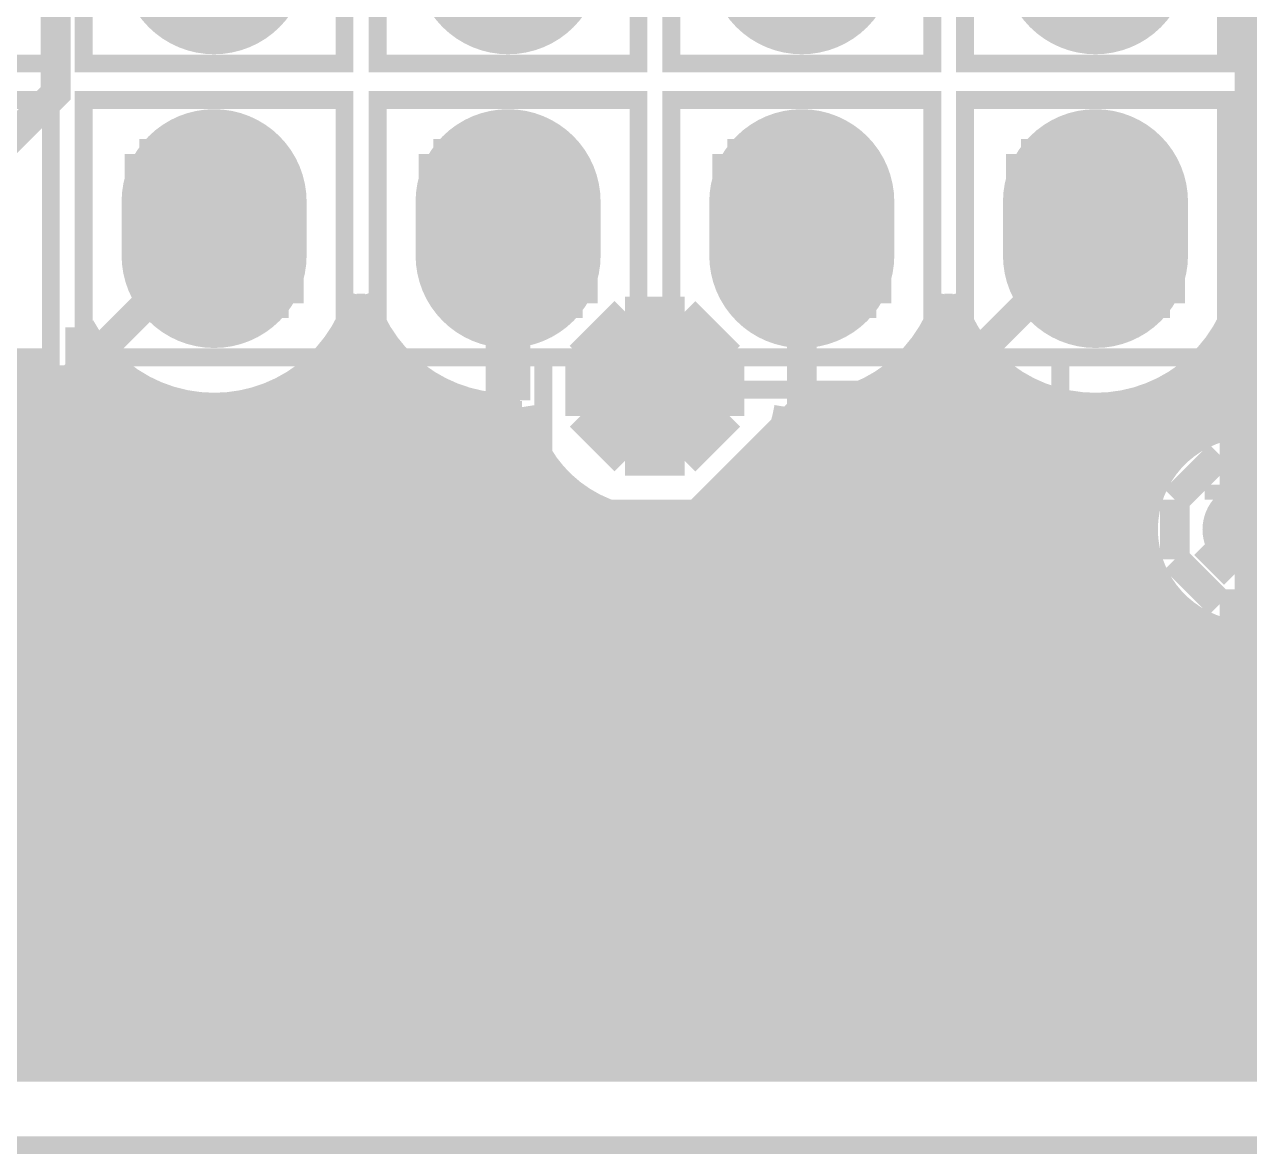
# Model space of a CAD drawing. Extents: x -5 to 157, y -120 to 103.
# Drawn here: x 72.13 to 82.55, y 29.04 to 38.59 of the extents above; entities that cross this region are included whole.
import ezdxf

# ---------------------------------------------------------------- set-up
doc = ezdxf.new("R2010")
doc.units = 0
doc.header["$MEASUREMENT"] = 0
doc.layers.get('0').update_dxf_attribs({"linetype": 'CONTINUOUS'})
for name, color, linetype in [('22-304-2_BOT', 7, 'CONTINUOUS'), ('22-304-2_DRD', 7, 'CONTINUOUS'), ('22-304-2_DRL', 2, 'CONTINUOUS'), ('22-304-2_IN1', 4, 'CONTINUOUS'), ('22-304-2_IN2', 3, 'CONTINUOUS'), ('22-304-2_SMB', 5, 'CONTINUOUS'), ('22-304-2_SMT', 10, 'CONTINUOUS'), ('22-304-2_SST', 11, 'CONTINUOUS'), ('22-304-2_TOP', 13, 'CONTINUOUS'), ('THRUHOLE_NPT', 15, 'CONTINUOUS'), ('THRUHOLE_TAP', 7, 'CONTINUOUS')]:
    doc.layers.add(name, color=color, linetype=linetype)

# ---------------------------------------------------------------- blocks, each defined once
blk = doc.blocks.new('OBLONG_8')
at = {"const_width": 1.5748}
blk.add_lwpolyline([(0, 0.2286), (0, -0.2286)], dxfattribs=at)
at = {"const_width": 0.7874}
for points in [[(-0.3937, 0.2286, 1), (0.3937, 0.2286, 1)], [(-0.3937, -0.2286, 1), (0.3937, -0.2286, 1)]]:
    blk.add_lwpolyline(points, format="xyb", close=True, dxfattribs=at)
blk = doc.blocks.new('ROUND_9')
at = {"const_width": 0.65024}
blk.add_lwpolyline([(-0.32512, 0, 1), (0.32512, 0, 1)], format="xyb", close=True, dxfattribs=at)
blk = doc.blocks.new('ROUND_39')
at = {"const_width": 0.40005}
blk.add_lwpolyline([(-0.200024, 0, 1), (0.200024, 0, 1)], format="xyb", close=True, dxfattribs=at)
blk = doc.blocks.new('ROUND_14')
at = {"const_width": 0.59944}
blk.add_lwpolyline([(-0.29972, 0, 1), (0.29972, 0, 1)], format="xyb", close=True, dxfattribs=at)
blk = doc.blocks.new('ROUND_87')
at = {"const_width": 0.10033}
blk.add_lwpolyline([(-0.050164, 0, 1), (0.050164, 0, 1)], format="xyb", close=True, dxfattribs=at)
blk = doc.blocks.new('ROUND_38')
at = {"const_width": 0.40005}
blk.add_lwpolyline([(-0.200024, 0, 1), (0.200024, 0, 1)], format="xyb", close=True, dxfattribs=at)
blk = doc.blocks.new('ROUND_80')
at = {"const_width": 0.10033}
blk.add_lwpolyline([(-0.050164, 0, 1), (0.050164, 0, 1)], format="xyb", close=True, dxfattribs=at)

msp = doc.modelspace()

# ---------------------------------------------------------------- linework, layer by layer
at = {"layer": '22-304-2_BOT'}
for points, const_width in [([(76.24064, 35.38982), (76.24064, 36.85032)], 0.381), ([(75.0062, 36.22548), (75.0062, 33.147)], 0.254), ([(80.0354, 36.1442), (80.0354, 33.147)], 0.254), ([(82.55, 36.10864), (82.55, 35.19678)], 0.254), ([(72.59828, 36.00958), (72.59828, 35.49142)], 0.254), ([(75.07986, 36.0426), (74.89952, 36.0426)], 0.254), ([(80.08112, 36.0426), (79.89824, 36.0426)], 0.254), ([(82.58048, 36.0426), (82.40014, 36.0426)], 0.254), ([(74.7776, 35.84448), (74.7776, 33.147)], 0.254), ([(79.8068, 35.88512), (79.8068, 33.147)], 0.254), ([(82.3214, 35.90798), (82.3214, 35.16884)], 0.254), ([(72.72528, 35.814), (72.59828, 35.814)], 0.254), ([(72.7202, 35.82162), (72.7202, 33.147)], 0.254), ([(75.22718, 35.814), (74.7522, 35.814)], 0.254), ([(75.2348, 35.80384), (75.2348, 33.147)], 0.254), ([(80.2259, 35.814), (79.75346, 35.814)], 0.254), ([(80.264, 35.76828), (80.264, 33.147)], 0.254), ([(82.72526, 35.814), (82.25282, 35.814)], 0.254), ([(79.5782, 35.63366), (79.5782, 33.147)], 0.254), ([(82.0928, 35.64636), (82.0928, 35.07486)], 0.254), ([(72.9615, 35.5854), (72.59828, 35.5854)], 0.254), ([(72.9488, 35.59556), (72.9488, 33.147)], 0.254), ([(75.46086, 35.5854), (74.51852, 35.5854)], 0.254), ([(74.549, 35.60826), (74.549, 33.147)], 0.254), ([(75.4634, 35.58286), (75.4634, 33.147)], 0.254), ([(80.46212, 35.5854), (79.51724, 35.5854)], 0.254), ([(80.4926, 35.56254), (80.4926, 33.147)], 0.254), ([(82.96148, 35.5854), (82.01914, 35.5854)], 0.254), ([(72.59828, 35.49142), (69.88048, 35.49142)], 0.254), ([(72.0344, 35.49142), (72.0344, 33.147)], 0.254), ([(72.263, 35.49142), (72.263, 33.147)], 0.254), ([(72.4916, 35.49142), (72.4916, 33.147)], 0.254), ([(73.1774, 35.45332), (73.1774, 33.147)], 0.254), ([(74.3204, 35.46348), (74.3204, 33.147)], 0.254), ([(75.692, 35.4457), (75.692, 33.147)], 0.254), ([(79.3496, 35.47872), (79.3496, 33.147)], 0.254), ([(80.7212, 35.433), (80.7212, 33.147)], 0.254), ([(81.8642, 35.48634), (81.8642, 34.88436)], 0.254), ([(73.4568, 35.3568), (61.10224, 35.3568)], 0.254), ([(73.406, 35.3695), (73.406, 33.147)], 0.254), ([(73.6346, 35.32886), (73.6346, 33.147)], 0.254), ([(73.8632, 35.3314), (73.8632, 33.147)], 0.254), ([(75.95616, 35.3568), (74.02322, 35.3568)], 0.254), ([(74.0918, 35.37458), (74.0918, 33.147)], 0.254), ([(75.9206, 35.36442), (75.9206, 33.147)], 0.254), ([(76.1492, 35.32886), (76.1492, 33.147)], 0.254), ([(76.24064, 35.32632), (76.34465, 35.3305)], 0.254), ([(78.63332, 35.32886), (78.74, 35.32447)], 0.254), ([(78.6638, 35.32632), (78.6638, 33.147)], 0.254), ([(78.8924, 35.33394), (78.8924, 33.147)], 0.254), ([(80.95742, 35.3568), (79.02194, 35.3568)], 0.254), ([(79.121, 35.3822), (79.121, 33.147)], 0.254), ([(80.9498, 35.3568), (80.9498, 33.147)], 0.254), ([(81.1784, 35.32632), (81.1784, 33.147)], 0.254), ([(81.407, 35.33648), (81.407, 33.147)], 0.254), ([(82.75574, 35.3568), (81.52384, 35.3568)], 0.254), ([(81.6356, 35.38728), (81.6356, 33.147)], 0.254), ([(82.60842, 35.24758), (82.56016, 35.19678)], 0.254), ([(76.39558, 35.1282), (60.87364, 35.1282)], 0.254), ([(76.3778, 35.18662), (76.3778, 33.147)], 0.254), ([(82.20202, 35.1282), (78.58252, 35.1282)], 0.254), ([(76.5048, 34.8996), (60.6298, 34.8996)], 0.254), ([(78.4352, 34.84118), (78.4352, 33.147)], 0.254), ([(81.8769, 34.8996), (78.4733, 34.8996)], 0.254), ([(82.55, 34.29), (83.058, 34.798), (101.981, 34.798), (104.394, 32.385), (122.682, 32.385), (123.317, 31.75), (125.349, 31.75), (125.73, 32.131), (132.588, 32.131), (133.7056, 33.2486), (133.985, 33.2486)], 0.254), ([(76.6064, 34.76244), (76.6064, 33.147)], 0.254), ([(76.69276, 34.671), (39.22522, 34.671)], 0.254), ([(78.2066, 34.60242), (78.2066, 33.147)], 0.254), ([(81.72704, 34.671), (78.28534, 34.671)], 0.254), ([(76.835, 34.55416), (76.835, 33.147)], 0.254), ([(77.04328, 34.4424), (39.17696, 34.4424)], 0.254), ([(77.0636, 34.43224), (77.0636, 33.147)], 0.254), ([(77.7494, 34.38144), (77.7494, 33.147)], 0.254), ([(81.65592, 34.4424), (77.93482, 34.4424)], 0.254), ([(77.978, 34.46018), (77.978, 33.147)], 0.254), ([(77.2922, 34.36874), (77.2922, 33.147)], 0.254), ([(77.5208, 34.3535), (77.5208, 33.147)], 0.254), ([(81.64576, 34.2138), (39.09314, 34.2138)], 0.254), ([(81.69402, 33.9852), (40.8178, 33.9852)], 0.254), ([(81.81594, 33.7566), (41.14292, 33.7566)], 0.254), ([(81.8642, 33.69564), (81.8642, 33.147)], 0.254), ([(82.05724, 33.528), (41.35882, 33.528)], 0.254), ([(82.0928, 33.50514), (82.0928, 33.147)], 0.254), ([(82.3214, 33.41116), (82.3214, 33.147)], 0.254), ([(82.55, 33.38322), (82.55, 33.147)], 0.254), ([(88.00338, 33.2994), (41.51376, 33.2994)], 0.254), ([(86.106, 33.147), (43.688, 33.147)], 0.254), ([(34.96564, 32.42564), (34.96564, 31.45536), (36.83, 29.591), (41.275, 29.591), (43.688, 32.004), (86.106, 32.004), (91.567, 26.543), (91.567, 5.1689), (91.6559, 5.1689), (94.869, 5.1689), (100.33, 5.1689)], 1.27), ([(85.63102, 30.861), (44.16044, 30.861)], 0.254), ([(72.0344, 30.861), (72.0344, 29.718)], 0.254), ([(72.263, 30.861), (72.263, 29.718)], 0.254), ([(72.4916, 30.861), (72.4916, 29.718)], 0.254), ([(72.7202, 30.861), (72.7202, 29.718)], 0.254), ([(72.9488, 30.861), (72.9488, 29.718)], 0.254), ([(73.1774, 30.861), (73.1774, 29.718)], 0.254), ([(73.406, 30.861), (73.406, 29.718)], 0.254), ([(73.6346, 30.861), (73.6346, 29.718)], 0.254), ([(73.8632, 30.861), (73.8632, 29.718)], 0.254), ([(74.0918, 30.861), (74.0918, 29.718)], 0.254), ([(74.3204, 30.861), (74.3204, 29.718)], 0.254), ([(74.549, 30.861), (74.549, 29.718)], 0.254), ([(74.7776, 30.861), (74.7776, 29.718)], 0.254), ([(75.0062, 30.861), (75.0062, 29.718)], 0.254), ([(75.2348, 30.861), (75.2348, 29.718)], 0.254), ([(75.4634, 30.861), (75.4634, 29.718)], 0.254), ([(75.692, 30.861), (75.692, 29.718)], 0.254), ([(75.9206, 30.861), (75.9206, 29.718)], 0.254), ([(76.1492, 30.861), (76.1492, 29.718)], 0.254), ([(76.3778, 30.861), (76.3778, 29.718)], 0.254), ([(76.6064, 30.861), (76.6064, 29.718)], 0.254), ([(76.835, 30.861), (76.835, 29.718)], 0.254), ([(77.0636, 30.861), (77.0636, 29.718)], 0.254), ([(77.2922, 30.861), (77.2922, 29.718)], 0.254), ([(77.5208, 30.861), (77.5208, 29.718)], 0.254), ([(77.7494, 30.861), (77.7494, 29.718)], 0.254), ([(77.978, 30.861), (77.978, 29.718)], 0.254), ([(78.2066, 30.861), (78.2066, 29.718)], 0.254), ([(78.4352, 30.861), (78.4352, 29.718)], 0.254), ([(78.6638, 30.861), (78.6638, 29.718)], 0.254), ([(78.8924, 30.861), (78.8924, 29.718)], 0.254), ([(79.121, 30.861), (79.121, 29.718)], 0.254), ([(79.3496, 30.861), (79.3496, 29.718)], 0.254), ([(79.5782, 30.861), (79.5782, 29.718)], 0.254), ([(79.8068, 30.861), (79.8068, 29.718)], 0.254), ([(80.0354, 30.861), (80.0354, 29.718)], 0.254), ([(80.264, 30.861), (80.264, 29.718)], 0.254), ([(80.4926, 30.861), (80.4926, 29.718)], 0.254), ([(80.7212, 30.861), (80.7212, 29.718)], 0.254), ([(80.9498, 30.861), (80.9498, 29.718)], 0.254), ([(81.1784, 30.861), (81.1784, 29.718)], 0.254), ([(81.407, 30.861), (81.407, 29.718)], 0.254), ([(81.6356, 30.861), (81.6356, 29.718)], 0.254), ([(81.8642, 30.861), (81.8642, 29.718)], 0.254), ([(82.0928, 30.861), (82.0928, 29.718)], 0.254), ([(82.3214, 30.861), (82.3214, 29.718)], 0.254), ([(82.55, 30.861), (82.55, 29.718)], 0.254), ([(85.70722, 30.7848), (44.08424, 30.7848)], 0.254), ([(85.93582, 30.5562), (43.85564, 30.5562)], 0.254), ([(86.16442, 30.3276), (44.4754, 30.3276)], 0.254), ([(86.39302, 30.099), (44.8437, 30.099)], 0.254), ([(86.62162, 29.8704), (45.00626, 29.8704)], 0.254), ([(86.77402, 29.718), (47.244, 29.718)], 0.254)]:
    msp.add_lwpolyline(points, dxfattribs=dict(at, const_width=const_width))
at = {"layer": '22-304-2_BOT', "const_width": 0.254}
for points in [[(73.73874, 35.32632, 0.3383097), (74.98842, 36.28136)], [(74.98842, 36.28136, 0.3384525), (76.24064, 35.32378)], [(78.74, 35.32632, 0.3383097), (79.98968, 36.28136)], [(79.98968, 36.28136, 0.3383093), (81.23936, 35.32632)], [(81.23936, 35.32632, 0.3377822), (82.48904, 36.27882)], [(82.48904, 36.27882, 0.2272263), (83.22304, 35.43287)], [(72.59828, 36.00958, 0.2762693), (73.73874, 35.32632)], [(83.058, 35.433, 0.1989129), (82.60899, 35.24701)], [(83.058, 35.433, 0.1989129), (82.60899, 35.24701)], [(76.34478, 35.32886, 0.369185), (77.49032, 34.34842)], [(77.49032, 34.3535, 0.3690875), (78.63332, 35.32886)], [(82.55, 35.19678, 0.4142136), (81.64322, 34.29)], [(81.64322, 34.29, 0.4142136), (82.55, 33.38322)], [(82.55, 33.38322, 0.373689), (83.44916, 34.163)]]:
    msp.add_lwpolyline(points, format="xyb", dxfattribs=at)
at = {"layer": '22-304-2_DRD', "const_width": 0.254}
for points in [[(44.99864, -115.99926), (44.99864, 25.99944), (48.00092, 28.99918), (86.79942, 28.99918), (89.79916, 25.99944), (89.79916, -31.0007), (92.7989, -34.00044), (136.79932, -34.00044), (139.79906, -31.0007), (139.79906, 58.0009), (136.79932, 61.00064), (115.30076, 61.00064), (107.29976, 68.9991), (107.29976, 94.99854), (99.29876, 102.99954), (35.49904, 102.99954), (27.50058, 94.99854), (27.50058, 68.9991), (19.49958, 61.00064), (-1.99898, 61.00064), (-4.99872, 58.0009), (-4.99872, -2.99974), (18.00098, -25.99944), (18.00098, -115.99926)], [(73.10374, 37.48532), (73.10374, 36.85032)], [(73.73874, 37.48532), (73.10374, 37.48532)], [(73.73874, 36.21532), (73.73874, 37.48532)], [(75.60564, 37.48532), (75.60564, 36.85032)], [(76.24064, 37.48532), (75.60564, 37.48532)], [(76.24064, 36.21532), (76.24064, 37.48532)], [(78.105, 37.48532), (78.105, 36.85032)], [(78.74, 37.48532), (78.105, 37.48532)], [(78.74, 36.21532), (78.74, 37.48532)], [(80.60436, 37.48532), (80.60436, 36.85032)], [(81.23936, 37.48532), (80.60436, 37.48532)], [(81.23936, 36.21532), (81.23936, 37.48532)], [(73.10374, 36.85032), (74.37374, 36.85032)], [(74.37374, 36.85032), (74.37374, 36.21532)], [(75.60564, 36.85032), (76.87564, 36.85032)], [(76.87564, 36.85032), (76.87564, 36.21532)], [(78.105, 36.85032), (79.375, 36.85032)], [(79.375, 36.85032), (79.375, 36.21532)], [(80.60436, 36.85032), (81.87436, 36.85032)], [(81.87436, 36.85032), (81.87436, 36.21532)], [(74.37374, 36.21532), (73.73874, 36.21532)], [(76.87564, 36.21532), (76.24064, 36.21532)], [(79.375, 36.21532), (78.74, 36.21532)], [(81.87436, 36.21532), (81.23936, 36.21532)], [(77.23632, 36.1442), (76.85532, 35.7632)], [(77.74432, 36.1442), (77.23632, 36.1442)], [(78.12532, 35.7632), (77.74432, 36.1442)], [(76.85532, 35.7632), (76.85532, 35.2552)], [(78.12532, 35.2552), (78.12532, 35.7632)], [(76.85532, 35.2552), (77.23632, 34.8742)], [(77.74432, 34.8742), (78.12532, 35.2552)], [(82.296, 34.925), (81.915, 34.544)], [(82.804, 34.925), (82.296, 34.925)], [(77.23632, 34.8742), (77.74432, 34.8742)], [(82.296, 34.671), (82.296, 34.544)], [(82.423, 34.671), (82.296, 34.671)], [(82.423, 34.544), (82.423, 34.671)], [(81.915, 34.544), (81.915, 34.036)], [(82.296, 34.544), (82.423, 34.544)], [(82.423, 33.909), (82.169, 34.163)], [(81.915, 34.036), (82.296, 33.655)], [(82.677, 33.909), (82.423, 33.909)], [(82.296, 33.655), (82.804, 33.655)]]:
    msp.add_lwpolyline(points, dxfattribs=at)
at = {"layer": '22-304-2_DRL', "const_width": 0.254}
msp.add_lwpolyline([(44.99864, -115.99926), (44.99864, 25.99944), (48.00092, 28.99918), (86.79942, 28.99918), (89.79916, 25.99944), (89.79916, -31.0007), (92.7989, -34.00044), (136.79932, -34.00044), (139.79906, -31.0007), (139.79906, 58.0009), (136.79932, 61.00064), (115.30076, 61.00064), (107.29976, 68.9991), (107.29976, 94.99854), (99.29876, 102.99954), (35.49904, 102.99954), (27.50058, 94.99854), (27.50058, 68.9991), (19.49958, 61.00064), (-1.99898, 61.00064), (-4.99872, 58.0009), (-4.99872, -2.99974), (18.00098, -25.99944), (18.00098, -115.99926)], dxfattribs=at)
at = {"layer": '22-304-2_IN1', "const_width": 0.254}
for points in [[(73.73874, 35.32632, 0.3383097), (74.98842, 36.28136)], [(74.98842, 36.28136, 0.3384525), (76.24064, 35.32378)], [(78.74, 35.32632, 0.3383097), (79.98968, 36.28136)], [(79.98968, 36.28136, 0.3383093), (81.23936, 35.32632)], [(81.23936, 35.32632, 0.3377822), (82.48904, 36.27882)], [(82.48904, 36.27882, 0.3377824), (83.73872, 35.32632)], [(72.59828, 36.00958, 0.2762693), (73.73874, 35.32632)], [(76.34478, 35.32886, 0.369185), (77.49032, 34.34842)], [(77.49032, 34.3535, 0.3690875), (78.63332, 35.32886)], [(82.55, 35.19678, 0.4142136), (81.64322, 34.29)], [(83.45678, 34.29, 0.4142136), (82.55, 35.19678)], [(81.64322, 34.29, 0.1496562), (81.79865, 33.78233)]]:
    msp.add_lwpolyline(points, format="xyb", dxfattribs=at)
at = {"layer": '22-304-2_IN1'}
for points, const_width in [([(75.02398, 36.1696), (74.95286, 36.1696)], 0.254), ([(80.02524, 36.1696), (79.95412, 36.1696)], 0.254), ([(82.4484, 36.15436), (82.4484, 35.1917)], 0.254), ([(82.5246, 36.1696), (82.45348, 36.1696)], 0.254), ([(74.9046, 36.0553), (74.9046, 33.782)], 0.254), ([(79.9338, 36.1188), (79.9338, 33.782)], 0.254), ([(72.59828, 36.00958), (72.59828, 35.49142)], 0.254), ([(72.6186, 35.97148), (72.6186, 33.782)], 0.254), ([(75.1332, 35.94608), (75.1332, 33.782)], 0.254), ([(72.63638, 35.941), (72.59828, 35.941)], 0.254), ([(75.13574, 35.941), (74.8411, 35.941)], 0.254), ([(80.137, 35.941), (79.84236, 35.941)], 0.254), ([(80.1624, 35.9029), (80.1624, 33.782)], 0.254), ([(82.63636, 35.941), (82.34172, 35.941)], 0.254), ([(79.7052, 35.75558), (79.7052, 33.782)], 0.254), ([(82.2198, 35.77336), (82.2198, 35.13582)], 0.254), ([(72.81672, 35.7124), (72.59828, 35.7124)], 0.254), ([(72.8472, 35.68192), (72.8472, 33.782)], 0.254), ([(75.31608, 35.7124), (74.6633, 35.7124)], 0.254), ([(74.676, 35.7251), (74.676, 33.782)], 0.254), ([(75.3618, 35.66922), (75.3618, 33.782)], 0.254), ([(80.31734, 35.7124), (79.66202, 35.7124)], 0.254), ([(80.391, 35.64128), (80.391, 33.782)], 0.254), ([(82.8167, 35.7124), (82.16392, 35.7124)], 0.254), ([(74.4474, 35.5346), (74.4474, 33.782)], 0.254), ([(79.4766, 35.55492), (79.4766, 33.782)], 0.254), ([(81.9912, 35.56508), (81.9912, 35.00374)], 0.254), ([(73.11898, 35.4838), (39.15156, 35.4838)], 0.254), ([(72.59828, 35.49142), (69.88048, 35.49142)], 0.254), ([(72.1614, 35.49142), (72.1614, 33.782)], 0.254), ([(72.39, 35.49142), (72.39, 33.782)], 0.254), ([(73.0758, 35.5092), (73.0758, 33.782)], 0.254), ([(75.61834, 35.4838), (74.3585, 35.4838)], 0.254), ([(75.5904, 35.49904), (75.5904, 33.782)], 0.254), ([(79.248, 35.42792), (79.248, 33.782)], 0.254), ([(80.6196, 35.4838), (79.35976, 35.4838)], 0.254), ([(80.6196, 35.4838), (80.6196, 33.782)], 0.254), ([(81.7626, 35.43554), (81.7626, 34.74212)], 0.254), ([(83.11896, 35.4838), (81.85912, 35.4838)], 0.254), ([(73.3044, 35.39998), (73.3044, 33.782)], 0.254), ([(73.533, 35.34156), (73.533, 33.782)], 0.254), ([(73.7616, 35.32632), (73.7616, 33.782)], 0.254), ([(73.9902, 35.34918), (73.9902, 33.782)], 0.254), ([(74.2188, 35.41776), (74.2188, 33.782)], 0.254), ([(75.819, 35.3949), (75.819, 33.782)], 0.254), ([(76.0476, 35.33902), (76.0476, 33.782)], 0.254), ([(76.24064, 35.32632), (76.34465, 35.3305)], 0.254), ([(76.2762, 35.32632), (76.2762, 33.782)], 0.254), ([(78.63332, 35.32886), (78.74, 35.32447)], 0.254), ([(78.7908, 35.32632), (78.7908, 33.782)], 0.254), ([(79.0194, 35.3568), (79.0194, 33.782)], 0.254), ([(80.8482, 35.38474), (80.8482, 33.782)], 0.254), ([(81.0768, 35.33648), (81.0768, 33.782)], 0.254), ([(81.3054, 35.32632), (81.3054, 33.782)], 0.254), ([(81.534, 35.35934), (81.534, 33.782)], 0.254), ([(76.36002, 35.2552), (39.21252, 35.2552)], 0.254), ([(104.68102, 35.2552), (78.61808, 35.2552)], 0.254), ([(76.43622, 35.0266), (39.24046, 35.0266)], 0.254), ([(82.01914, 35.0266), (78.54188, 35.0266)], 0.254), ([(78.5622, 35.07486), (78.5622, 33.782)], 0.254), ([(76.5048, 34.90214), (76.5048, 33.782)], 0.254), ([(76.57592, 34.798), (39.23792, 34.798)], 0.254), ([(81.79816, 34.798), (78.40218, 34.798)], 0.254), ([(78.3336, 34.71672), (78.3336, 33.782)], 0.254), ([(76.7334, 34.6329), (76.7334, 33.782)], 0.254), ([(76.81468, 34.5694), (39.20744, 34.5694)], 0.254), ([(78.105, 34.52876), (78.105, 33.782)], 0.254), ([(81.6864, 34.5694), (78.16342, 34.5694)], 0.254), ([(76.962, 34.4805), (76.962, 33.782)], 0.254), ([(77.1906, 34.3916), (77.1906, 33.782)], 0.254), ([(77.8764, 34.41954), (77.8764, 33.782)], 0.254), ([(81.64322, 34.3408), (39.14394, 34.3408)], 0.254), ([(77.4192, 34.3535), (77.4192, 33.782)], 0.254), ([(77.6478, 34.36366), (77.6478, 33.782)], 0.254), ([(81.65846, 34.1122), (40.5257, 34.1122)], 0.254), ([(81.7372, 33.8836), (40.98036, 33.8836)], 0.254), ([(81.79816, 33.782), (44.323, 33.782)], 0.254), ([(81.7626, 33.83788), (81.7626, 33.782)], 0.254), ([(132.08, 21.082), (132.08, 24.511), (131.445, 25.146), (125.603, 25.146), (117.983, 32.766), (94.996, 32.766), (94.869, 32.893), (89.789, 32.893), (89.281, 32.385), (45.466, 32.385), (39.751, 26.67), (39.751, 10.795), (40.513, 10.033)], 0.635), ([(26.035, 10.668), (36.322, 10.668), (38.1, 8.89), (42.291, 8.89), (43.815, 10.414), (43.815, 26.797), (48.133, 31.115), (87.122, 31.115), (90.932, 27.305), (90.932, 15.367), (92.837, 13.462), (95.885, 13.462), (95.885, 13.335)], 0.635)]:
    msp.add_lwpolyline(points, dxfattribs=dict(at, const_width=const_width))
at = {"layer": '22-304-2_IN2', "const_width": 0.254}
for points in [[(73.73874, 35.20694, 0.2775812), (74.98842, 35.95878)], [(74.98842, 35.95878, 0.2778073), (76.24064, 35.2044)], [(78.74, 35.20694, 0.2775812), (79.98968, 35.95878)], [(79.98968, 35.95878, 0.2775811), (81.23936, 35.20694)], [(81.23936, 35.20694, 0.2775812), (82.48904, 35.95878)], [(82.48904, 35.95878, 0.2775811), (83.73872, 35.20694)], [(72.71512, 35.64382, 0.2048548), (73.73874, 35.20606)], [(82.55, 35.31616, 0.4142136), (81.52384, 34.29)], [(83.57616, 34.29, 0.4142136), (82.55, 35.31616)], [(76.24064, 35.20694, 0.3462957), (77.49032, 34.22396)], [(77.49032, 34.23412, 0.3463016), (78.74, 35.20694)], [(81.52384, 34.29, 0.4142136), (82.55, 33.26384)], [(82.55, 33.26384, 0.4142136), (83.57616, 34.29)]]:
    msp.add_lwpolyline(points, format="xyb", dxfattribs=at)
for points in [[(75.0062, 35.9283), (75.0062, 29.718)], [(80.0354, 35.88004), (80.0354, 29.718)], [(82.55, 35.85718), (82.55, 35.31616)], [(75.07732, 35.814), (74.89952, 35.814)], [(80.07858, 35.814), (79.90078, 35.814)], [(82.57794, 35.814), (82.40014, 35.814)], [(72.71512, 35.64382), (72.71512, 35.37204)], [(72.7202, 35.64128), (72.7202, 29.718)], [(74.7776, 35.6616), (74.7776, 29.718)], [(79.8068, 35.69208), (79.8068, 29.718)], [(82.3214, 35.70986), (82.3214, 35.29076)], [(72.77608, 35.5854), (72.71512, 35.5854)], [(75.27544, 35.5854), (74.7014, 35.5854)], [(75.2348, 35.62604), (75.2348, 29.718)], [(80.2767, 35.5854), (79.70266, 35.5854)], [(80.264, 35.5981), (80.264, 29.718)], [(82.77606, 35.5854), (82.20202, 35.5854)], [(72.9488, 35.44824), (72.9488, 29.718)], [(74.549, 35.46094), (74.549, 29.718)], [(75.4634, 35.43808), (75.4634, 29.718)], [(79.5782, 35.48126), (79.5782, 29.718)], [(82.0928, 35.49142), (82.0928, 35.20948)], [(73.10628, 35.3568), (39.31158, 35.3568)], [(72.71512, 35.37204), (69.76364, 35.37204)], [(72.0344, 35.37204), (72.0344, 29.718)], [(72.263, 35.37204), (72.263, 29.718)], [(72.4916, 35.37204), (72.4916, 29.718)], [(73.1774, 35.32378), (73.1774, 29.718)], [(74.3204, 35.3314), (74.3204, 29.718)], [(75.60564, 35.3568), (74.37374, 35.3568)], [(79.3496, 35.3441), (79.3496, 29.718)], [(80.6069, 35.3568), (79.37246, 35.3568)], [(80.4926, 35.4203), (80.4926, 29.718)], [(81.8642, 35.35172), (81.8642, 35.052)], [(83.10626, 35.3568), (81.87436, 35.3568)], [(73.406, 35.24758), (73.406, 29.718)], [(74.0918, 35.25012), (74.0918, 29.718)], [(75.692, 35.31616), (75.692, 29.718)], [(75.9206, 35.2425), (75.9206, 29.718)], [(78.8924, 35.21456), (78.8924, 29.718)], [(79.121, 35.25774), (79.121, 29.718)], [(80.7212, 35.306), (80.7212, 29.718)], [(80.9498, 35.23742), (80.9498, 29.718)], [(81.407, 35.2171), (81.407, 29.718)], [(81.6356, 35.26282), (81.6356, 34.75482)], [(76.27112, 35.1282), (39.34968, 35.1282)], [(73.6346, 35.20948), (73.6346, 29.718)], [(73.8632, 35.21202), (73.8632, 29.718)], [(76.1492, 35.20948), (76.1492, 29.718)], [(81.95818, 35.1282), (78.70698, 35.1282)], [(81.1784, 35.20694), (81.1784, 29.718)], [(78.6638, 35.01136), (78.6638, 29.718)], [(76.36764, 34.8996), (39.35984, 34.8996)], [(76.3778, 34.88436), (76.3778, 29.718)], [(81.7245, 34.8996), (78.61046, 34.8996)], [(76.52766, 34.671), (39.3446, 34.671)], [(76.6064, 34.58972), (76.6064, 29.718)], [(78.4352, 34.65322), (78.4352, 29.718)], [(81.5975, 34.671), (78.45044, 34.671)], [(76.78928, 34.4424), (39.29888, 34.4424)], [(76.835, 34.41446), (76.835, 29.718)], [(81.534, 34.4424), (78.18882, 34.4424)], [(78.2066, 34.4551), (78.2066, 29.718)], [(77.0636, 34.30778), (77.0636, 29.718)], [(77.978, 34.33064), (77.978, 29.718)], [(81.52638, 34.2138), (40.59428, 34.2138)], [(77.2922, 34.24936), (77.2922, 29.718)], [(77.5208, 34.23412), (77.5208, 29.718)], [(77.7494, 34.25952), (77.7494, 29.718)], [(81.56956, 33.9852), (41.04386, 33.9852)], [(81.6737, 33.7566), (41.31564, 33.7566)], [(81.6356, 33.82264), (81.6356, 29.718)], [(81.86166, 33.528), (41.50868, 33.528)], [(81.8642, 33.52546), (81.8642, 29.718)], [(82.0928, 33.37052), (82.0928, 29.718)], [(82.28076, 33.2994), (41.64838, 33.2994)], [(82.3214, 33.28924), (82.3214, 29.718)], [(82.55, 33.26384), (82.55, 29.718)], [(84.97824, 33.0708), (41.74744, 33.0708)], [(84.97824, 32.8422), (41.81602, 32.8422)], [(84.97824, 32.6136), (41.85158, 32.6136)], [(84.98332, 32.385), (41.86174, 32.385)], [(85.0265, 32.1564), (41.84142, 32.1564)], [(85.11794, 31.9278), (41.7957, 31.9278)], [(85.2678, 31.6992), (41.71696, 31.6992)], [(85.48878, 31.4706), (41.60266, 31.4706)], [(85.71738, 31.242), (41.44772, 31.242)], [(85.94598, 31.0134), (41.23182, 31.0134)], [(86.17458, 30.7848), (40.91686, 30.7848)], [(86.40318, 30.5562), (40.28948, 30.5562)], [(86.63178, 30.3276), (44.74972, 30.3276)], [(86.86038, 30.099), (45.00118, 30.099)], [(87.08898, 29.8704), (45.13834, 29.8704)], [(87.24138, 29.718), (47.244, 29.718)]]:
    msp.add_lwpolyline(points, dxfattribs=at)
at = {"layer": '22-304-2_SST', "const_width": 0.1524}
for points in [[(76.54036, 34.27984), (76.13904, 34.27984), (76.13904, 35.11042), (69.5198, 35.11042), (69.5198, 41.08958), (87.9602, 41.08958), (87.9602, 35.11042), (81.34096, 35.11042), (81.34096, 34.27984), (80.93964, 34.27984), (80.93964, 33.09874), (76.54036, 33.09874), (76.54036, 34.27984), (76.54036, 35.75558), (77.35062, 35.75558)], [(72.34936, 40.44442), (70.1294, 40.44442), (70.1294, 38.25494), (72.34936, 38.25494), (72.34936, 40.44442)], [(74.84872, 40.44442), (72.62876, 40.44442), (72.62876, 38.25494), (74.84872, 38.25494), (74.84872, 40.44442)], [(77.35062, 40.44442), (75.13066, 40.44442), (75.13066, 38.25494), (77.35062, 38.25494), (77.35062, 40.44442)], [(79.84998, 40.44442), (77.63002, 40.44442), (77.63002, 38.25494), (79.84998, 38.25494), (79.84998, 40.44442)], [(82.34934, 40.44442), (80.12938, 40.44442), (80.12938, 38.25494), (82.34934, 38.25494), (82.34934, 40.44442)], [(72.34936, 35.75558), (72.34936, 37.94506), (70.1294, 37.94506), (70.1294, 35.75558), (72.34936, 35.75558)], [(74.84872, 35.75558), (74.84872, 37.94506), (72.62876, 37.94506), (72.62876, 35.75558), (74.84872, 35.75558)], [(76.54036, 35.75558), (75.13066, 35.75558), (75.13066, 37.94506), (77.35062, 37.94506), (77.35062, 35.47872), (80.12938, 35.47872), (80.12938, 37.94506), (82.34934, 37.94506), (82.34934, 35.75558), (80.93964, 35.75558), (80.93964, 34.27984)], [(79.84998, 35.75558), (79.84998, 37.94506), (77.63002, 37.94506), (77.63002, 35.75558), (79.84998, 35.75558)], [(73.90638, 36.68268), (74.05624, 36.53282), (73.42124, 36.53282), (73.5711, 36.68268), (73.90638, 36.68268), (73.90638, 37.01796), (74.05624, 37.16782), (73.42124, 37.16782), (73.5711, 37.01796), (73.90638, 37.01796)], [(73.42124, 37.16782), (73.42124, 36.53282)], [(74.05624, 37.16782), (74.05624, 36.53282)], [(76.40828, 36.68268), (76.55814, 36.53282), (75.92314, 36.53282), (76.073, 36.68268), (76.40828, 36.68268), (76.40828, 37.01796), (76.55814, 37.16782), (75.92314, 37.16782), (76.073, 37.01796), (76.40828, 37.01796)], [(75.92314, 37.16782), (75.92314, 36.53282)], [(76.55814, 37.16782), (76.55814, 36.53282)], [(78.90764, 36.68268), (79.0575, 36.53282), (78.4225, 36.53282), (78.57236, 36.68268), (78.90764, 36.68268), (78.90764, 37.01796), (79.0575, 37.16782), (78.4225, 37.16782), (78.57236, 37.01796), (78.90764, 37.01796)], [(78.4225, 37.16782), (78.4225, 36.53282)], [(79.0575, 37.16782), (79.0575, 36.53282)], [(81.407, 36.68268), (81.55686, 36.53282), (80.92186, 36.53282), (81.07172, 36.68268), (81.407, 36.68268), (81.407, 37.01796), (81.55686, 37.16782), (80.92186, 37.16782), (81.07172, 37.01796), (81.407, 37.01796)], [(80.92186, 37.16782), (80.92186, 36.53282)], [(81.55686, 37.16782), (81.55686, 36.53282)], [(73.5711, 36.68268), (73.5711, 37.01796)], [(76.073, 36.68268), (76.073, 37.01796)], [(78.57236, 36.68268), (78.57236, 37.01796)], [(81.07172, 36.68268), (81.07172, 37.01796)], [(80.12938, 35.75558), (80.93964, 35.75558)], [(76.13904, 34.27984), (76.13904, 32.81934)], [(81.34096, 34.27984), (81.34096, 32.81934)], [(76.13904, 32.45104), (76.13904, 32.81934), (81.34096, 32.81934), (81.34096, 32.45104)], [(76.1492, 32.45358), (76.14858, 32.43834)], [(76.33716, 32.25038), (76.35235, 32.25099)], [(81.1403, 32.25038), (76.3524, 32.25038)]]:
    msp.add_lwpolyline(points, dxfattribs=at)
for points in [[(81.1403, 32.25038, 0.4142136), (81.34096, 32.45104)], [(76.1492, 32.43834, 0.4142136), (76.33716, 32.25038)]]:
    msp.add_lwpolyline(points, format="xyb", dxfattribs=at)
at = {"layer": '22-304-2_TOP'}
for points, const_width in [([(88.773, 33.782), (88.773, 33.655), (88.646, 33.655), (88.392, 33.401), (66.802, 33.401), (48.768, 51.435), (48.768, 60.833), (47.1424, 62.4586), (46.99, 62.4586)], 0.254), ([(51.435, 62.2554), (51.435, 50.292), (67.31, 34.417), (77.851, 34.417), (78.74, 35.306), (78.74, 36.85032)], 0.254), ([(71.23938, 36.85032), (72.39, 38.00094), (72.39, 40.513), (74.422, 42.545), (77.47, 42.545), (79.121, 44.196), (79.121, 58.293), (76.2, 61.214), (76.2, 62.2554)], 0.254), ([(49.53, 62.1538), (49.53, 55.88), (49.53, 51.435), (67.056, 33.909), (78.359, 33.909), (81.23936, 36.78936), (81.23936, 36.85032)], 0.254), ([(81.28, 60.69076), (81.28, 60.579), (81.915, 59.944), (81.915, 58.166), (80.264, 56.515), (80.264, 42.164), (82.55, 39.878), (82.55, 34.29)], 0.254), ([(73.73874, 36.85032), (73.73874, 36.78174), (72.517, 35.56), (66.929, 35.56), (55.88, 46.609), (55.88, 54.61)], 0.254), ([(92.456, 31.115), (90.678, 31.115), (88.9, 32.893), (54.356, 32.893), (46.99, 40.259), (29.718, 40.259), (24.765, 35.306), (16.002, 35.306), (13.97, 37.338), (1.27, 37.338), (-0.508, 35.56), (-3.048, 35.56)], 0.254), ([(93.218, 30.099), (90.932, 30.099), (88.646, 32.385), (53.975, 32.385), (46.609, 39.751), (29.972, 39.751), (25.019, 34.798), (15.748, 34.798), (13.843, 36.703), (10.795, 36.703), (7.747, 33.655), (7.747, 26.543), (6.223, 25.019), (-2.159, 25.019), (-2.667, 24.511)], 0.254), ([(76.24064, 35.38982), (76.24064, 36.85032)], 0.381), ([(75.0062, 36.22548), (75.0062, 35.052)], 0.254), ([(75.07986, 36.0426), (74.89952, 36.0426)], 0.254), ([(74.7776, 35.84448), (74.7776, 35.052)], 0.254), ([(75.22718, 35.814), (74.7522, 35.814)], 0.254), ([(75.2348, 35.80384), (75.2348, 35.052)], 0.254), ([(75.46086, 35.5854), (74.51852, 35.5854)], 0.254), ([(74.549, 35.60826), (74.549, 35.052)], 0.254), ([(75.4634, 35.58286), (75.4634, 35.052)], 0.254), ([(74.3204, 35.46348), (74.3204, 35.052)], 0.254), ([(75.692, 35.4457), (75.692, 35.052)], 0.254), ([(73.26884, 35.41268), (72.96912, 35.1155)], 0.254), ([(73.1774, 35.32124), (73.1774, 35.052)], 0.254), ([(73.4568, 35.3568), (73.21042, 35.3568)], 0.254), ([(73.406, 35.3695), (73.406, 35.052)], 0.254), ([(73.6346, 35.32886), (73.6346, 35.052)], 0.254), ([(73.8632, 35.3314), (73.8632, 35.052)], 0.254), ([(75.95616, 35.3568), (74.02322, 35.3568)], 0.254), ([(74.0918, 35.37458), (74.0918, 35.052)], 0.254), ([(75.9206, 35.36442), (75.9206, 35.052)], 0.254), ([(76.1492, 35.32886), (76.1492, 35.052)], 0.254), ([(76.24064, 35.32632), (76.34465, 35.3305)], 0.254), ([(76.39558, 35.1282), (72.98182, 35.1282)], 0.254), ([(76.3778, 35.18662), (76.3778, 35.052)], 0.254), ([(76.42606, 35.052), (72.898, 35.052)], 0.254), ([(72.9488, 35.09518), (72.9488, 35.052)], 0.254), ([(1.27, 14.73962), (1.27, 16.891), (18.288, 33.909), (25.4, 33.909), (28.829, 30.48), (41.656, 30.48), (42.799, 31.623), (88.392, 31.623), (92.202, 27.813), (92.202, 15.621), (95.758, 12.065), (103.759, 12.065), (105.283, 10.541), (130.73126, 10.541), (133.53034, 13.34008)], 0.762), ([(15.367, 3.175), (36.449, 3.175), (43.815, 10.541), (43.815, 26.543), (47.625, 30.353), (87.757, 30.353), (90.932, 27.178), (90.932, 7.874), (94.615, 4.191), (113.411, 4.191), (114.808, 2.794)], 0.635)]:
    msp.add_lwpolyline(points, dxfattribs=dict(at, const_width=const_width))
at = {"layer": '22-304-2_TOP', "const_width": 0.254}
for points in [[(73.73874, 35.32632, 0.3383097), (74.98842, 36.28136)], [(74.98842, 36.28136, 0.3384525), (76.24064, 35.32378)], [(73.26884, 35.41268, 0.0929383), (73.73874, 35.32458)], [(76.34478, 35.32886, 0.0624836), (76.42483, 35.05147)], [(72.898, 35.052, 0.0354886), (72.96601, 35.11099)], [(72.898, 35.052, 0.0354886), (72.96601, 35.11099)]]:
    msp.add_lwpolyline(points, format="xyb", dxfattribs=at)

# ---------------------------------------------------------------- block references
at = {"layer": '22-304-2_BOT'}
for name, p in [('OBLONG_8', (73.73874, 39.34968)), ('OBLONG_8', (76.24064, 39.34968)), ('OBLONG_8', (78.74, 39.34968)), ('OBLONG_8', (81.23936, 39.34968)), ('OBLONG_8', (73.73874, 36.85032)), ('OBLONG_8', (76.24064, 36.85032)), ('OBLONG_8', (78.74, 36.85032)), ('OBLONG_8', (81.23936, 36.85032)), ('ROUND_9', (77.49032, 35.5092)), ('ROUND_39', (82.55, 34.29))]:
    msp.add_blockref(name, p, dxfattribs=at)
at = {"layer": '22-304-2_DRL'}
for name, p in [('ROUND_14', (73.73874, 36.85032)), ('ROUND_14', (76.24064, 36.85032)), ('ROUND_14', (78.74, 36.85032)), ('ROUND_14', (81.23936, 36.85032)), ('ROUND_9', (77.49032, 35.5092)), ('ROUND_87', (82.55, 34.29))]:
    msp.add_blockref(name, p, dxfattribs=at)
at = {"layer": '22-304-2_IN1'}
for name, p in [('OBLONG_8', (73.73874, 39.34968)), ('OBLONG_8', (76.24064, 39.34968)), ('OBLONG_8', (78.74, 39.34968)), ('OBLONG_8', (81.23936, 39.34968)), ('OBLONG_8', (73.73874, 36.85032)), ('OBLONG_8', (76.24064, 36.85032)), ('OBLONG_8', (78.74, 36.85032)), ('OBLONG_8', (81.23936, 36.85032)), ('ROUND_9', (77.49032, 35.5092)), ('ROUND_39', (82.55, 34.29))]:
    msp.add_blockref(name, p, dxfattribs=at)
at = {"layer": '22-304-2_IN2'}
for name, p in [('OBLONG_8', (73.73874, 39.34968)), ('OBLONG_8', (76.24064, 39.34968)), ('OBLONG_8', (78.74, 39.34968)), ('OBLONG_8', (81.23936, 39.34968)), ('OBLONG_8', (73.73874, 36.85032)), ('OBLONG_8', (76.24064, 36.85032)), ('OBLONG_8', (78.74, 36.85032)), ('OBLONG_8', (81.23936, 36.85032)), ('ROUND_9', (77.49032, 35.5092)), ('ROUND_38', (82.55, 34.29))]:
    msp.add_blockref(name, p, dxfattribs=at)
at = {"layer": '22-304-2_SMB'}
for p in [(73.73874, 39.34968), (76.24064, 39.34968), (78.74, 39.34968), (81.23936, 39.34968), (73.73874, 36.85032), (76.24064, 36.85032), (78.74, 36.85032), (81.23936, 36.85032)]:
    msp.add_blockref('OBLONG_8', p, dxfattribs=at)
at = {"layer": '22-304-2_SMT'}
for p in [(73.73874, 39.34968), (76.24064, 39.34968), (78.74, 39.34968), (81.23936, 39.34968), (73.73874, 36.85032), (76.24064, 36.85032), (78.74, 36.85032), (81.23936, 36.85032)]:
    msp.add_blockref('OBLONG_8', p, dxfattribs=at)
at = {"layer": '22-304-2_TOP'}
for name, p in [('OBLONG_8', (73.73874, 39.34968)), ('OBLONG_8', (76.24064, 39.34968)), ('OBLONG_8', (78.74, 39.34968)), ('OBLONG_8', (81.23936, 39.34968)), ('OBLONG_8', (73.73874, 36.85032)), ('OBLONG_8', (76.24064, 36.85032)), ('OBLONG_8', (78.74, 36.85032)), ('OBLONG_8', (81.23936, 36.85032)), ('ROUND_9', (77.49032, 35.5092)), ('ROUND_39', (82.55, 34.29))]:
    msp.add_blockref(name, p, dxfattribs=at)
at = {"layer": 'THRUHOLE_NPT'}
msp.add_blockref('ROUND_9', (77.49032, 35.5092), dxfattribs=at)
at = {"layer": 'THRUHOLE_TAP'}
for name, p in [('ROUND_14', (73.73874, 36.85032)), ('ROUND_14', (76.24064, 36.85032)), ('ROUND_14', (78.74, 36.85032)), ('ROUND_14', (81.23936, 36.85032)), ('ROUND_80', (82.55, 34.29))]:
    msp.add_blockref(name, p, dxfattribs=at)

doc.saveas('drawing.dxf')
